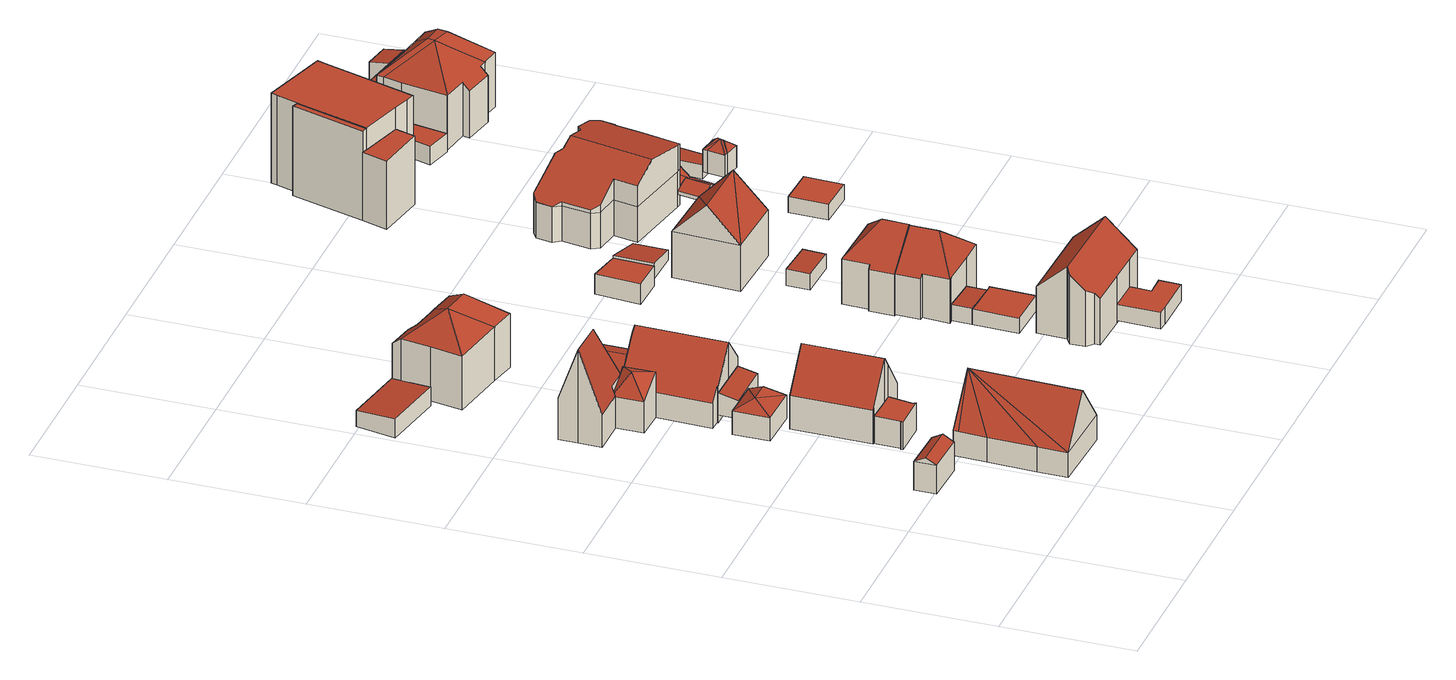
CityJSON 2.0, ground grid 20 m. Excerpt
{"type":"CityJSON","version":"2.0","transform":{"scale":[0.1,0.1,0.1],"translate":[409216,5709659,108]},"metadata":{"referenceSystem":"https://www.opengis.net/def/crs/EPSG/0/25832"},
"CityObjects":{
"building1":{"type":"Building","attributes":{"Gemeindeschluessel":"05978036","Geometrietyp2DReferenz":"3000","function":"31001_2460","roofType":"3100","measuredHeight":5.36},"geometry":[{"type":"MultiSurface","lod":"2","boundaries":[[[0,1,2,3]],[[1,4,5,2]],[[4,6,7,5]],[[6,0,3,7]],[[4,1,8]],[[0,6,9]],[[1,0,9,8]],[[6,4,8,9]],[[3,2,5,7]]],"semantics":{"surfaces":[{"type":"WallSurface"},{"type":"RoofSurface"},{"type":"GroundSurface"}],"values":[0,0,0,0,0,0,1,1,2]}}]},
"building2":{"type":"Building","attributes":{"Gemeindeschluessel":"05978036","Geometrietyp2DReferenz":"3000","function":"31001_1000","roofType":"5000","measuredHeight":10.86},"geometry":[{"type":"MultiSurface","lod":"2","boundaries":[[[10,11,12,13]],[[11,14,15,12]],[[14,16,17,15]],[[16,18,19,17]],[[18,20,21,19]],[[20,10,13,21]],[[22,16,14,23]],[[11,24,23]],[[24,10,23]],[[20,23,10]],[[18,23,20]],[[18,22,23]],[[16,22,18]],[[11,23,14]],[[10,24,11]],[[13,12,15,17,19,21]]],"semantics":{"surfaces":[{"type":"WallSurface"},{"type":"RoofSurface"},{"type":"GroundSurface"}],"values":[0,0,0,0,0,0,1,1,1,1,1,1,0,0,0,2]}}]},
"building3":{"type":"Building","attributes":{"Gemeindeschluessel":"05978036","Geometrietyp2DReferenz":"3000","function":"31001_1000"},"children":["building3-1","building3-2"]},
"building3-1":{"type":"BuildingPart","attributes":{"roofType":"3100","measuredHeight":11.04},"parents":["building3"],"geometry":[{"type":"MultiSurface","lod":"2","boundaries":[[[25,26,27,28]],[[26,29,30,27]],[[29,31,32,30]],[[31,33,34,35,32]],[[36,37,38,39,40]],[[37,41,42,38]],[[41,43,44,42]],[[43,45,46,44]],[[45,47,48,46]],[[47,25,28,48]],[[43,41,37,36,49]],[[49,33,31,29,26,25,47,45,43]],[[28,27,30,32,35,50,39,38,42,44,46,48]],[[51,34,33,49]],[[50,35,34,51]],[[36,40,51,49]],[[50,51,40,39]]],"semantics":{"surfaces":[{"type":"WallSurface"},{"type":"RoofSurface"},{"type":"GroundSurface"},{"type":"ClosureSurface"}],"values":[0,0,0,0,0,0,0,0,0,0,1,1,2,0,3,0,3]}}]},
"building3-2":{"type":"BuildingPart","attributes":{"roofType":"1000","measuredHeight":4.25},"parents":["building3"],"geometry":[{"type":"MultiSurface","lod":"2","boundaries":[[[34,52,53,35]],[[52,54,55,53]],[[54,56,57,55]],[[56,58,59,57]],[[58,60,61,59]],[[60,62,63,61]],[[62,40,39,63]],[[40,62,60,58,56,54,52,34,51]],[[35,53,55,57,59,61,63,39,50]],[[35,50,51,34]],[[50,39,40,51]]],"semantics":{"surfaces":[{"type":"WallSurface"},{"type":"RoofSurface"},{"type":"GroundSurface"},{"type":"ClosureSurface"}],"values":[0,0,0,0,0,0,0,1,2,3,3]}}]},
"building4":{"type":"Building","attributes":{"Gemeindeschluessel":"05978036","Geometrietyp2DReferenz":"3000","function":"31001_2460","roofType":"3200","measuredHeight":5.36},"geometry":[{"type":"MultiSurface","lod":"2","boundaries":[[[64,65,66,67]],[[65,68,69,66]],[[68,70,71,69]],[[70,64,67,71]],[[68,65,72]],[[64,70,73]],[[65,73,72]],[[73,65,64]],[[73,68,72]],[[68,73,70]],[[67,66,69,71]]],"semantics":{"surfaces":[{"type":"WallSurface"},{"type":"RoofSurface"},{"type":"GroundSurface"}],"values":[0,0,0,0,1,1,1,1,1,1,2]}}]},
"building5":{"type":"Building","attributes":{"Gemeindeschluessel":"05978036","Geometrietyp2DReferenz":"3000","function":"31001_1310","roofType":"5000","measuredHeight":14.78},"geometry":[{"type":"MultiSurface","lod":"2","boundaries":[[[74,75,76,77]],[[75,78,79,76]],[[78,80,81,79]],[[80,82,83,81]],[[82,84,85,83]],[[84,86,87,85]],[[86,74,77,87]],[[82,80,78,75,74,88]],[[74,86,88]],[[86,84,82,88]],[[77,76,79,81,83,85,87]]],"semantics":{"surfaces":[{"type":"WallSurface"},{"type":"RoofSurface"},{"type":"GroundSurface"}],"values":[0,0,0,0,0,0,0,1,1,1,2]}}]},
"building6":{"type":"Building","attributes":{"Gemeindeschluessel":"05978036","Geometrietyp2DReferenz":"3000","function":"31001_2460","roofType":"2100","measuredHeight":3.48},"geometry":[{"type":"MultiSurface","lod":"2","boundaries":[[[89,90,91,92]],[[90,93,94,91]],[[93,95,96,94]],[[95,89,92,96]],[[95,93,90,89]],[[92,91,94,96]]],"semantics":{"surfaces":[{"type":"WallSurface"},{"type":"RoofSurface"},{"type":"GroundSurface"}],"values":[0,0,0,0,1,2]}}]},
"building7":{"type":"Building","attributes":{"Gemeindeschluessel":"05978036","Geometrietyp2DReferenz":"3000","function":"31001_2460","roofType":"2100","measuredHeight":3},"geometry":[{"type":"MultiSurface","lod":"2","boundaries":[[[97,98,99,100]],[[98,101,102,99]],[[101,103,104,102]],[[103,105,106,104]],[[105,97,100,106]],[[105,103,101,98,97]],[[100,99,102,104,106]]],"semantics":{"surfaces":[{"type":"WallSurface"},{"type":"RoofSurface"},{"type":"GroundSurface"}],"values":[0,0,0,0,0,1,2]}}]},
"building8":{"type":"Building","attributes":{"Gemeindeschluessel":"05978036","Geometrietyp2DReferenz":"3000","function":"31001_1000"},"children":["building8-1","building8-2","building8-3"]},
"building8-1":{"type":"BuildingPart","attributes":{"roofType":"3200","measuredHeight":7.91},"parents":["building8"],"geometry":[{"type":"MultiSurface","lod":"2","boundaries":[[[107,108,109,110,111]],[[112,113,114,115,116]],[[113,117,118,114]],[[117,119,120,118]],[[119,107,111,120]],[[113,112,121]],[[108,107,119,121]],[[112,108,121]],[[119,117,113,121]],[[111,110,115,114,118,120]],[[112,116,109,108]],[[116,115,110,109]]],"semantics":{"surfaces":[{"type":"WallSurface"},{"type":"RoofSurface"},{"type":"GroundSurface"},{"type":"ClosureSurface"}],"values":[0,0,0,0,0,1,1,1,1,2,0,3]}}]},
"building8-2":{"type":"BuildingPart","attributes":{"roofType":"3100","measuredHeight":10.29},"parents":["building8"],"geometry":[{"type":"MultiSurface","lod":"2","boundaries":[[[122,116,115,123]],[[109,124,125,110]],[[124,126,127,125]],[[126,128,129,127]],[[128,130,131,129]],[[130,132,133,134,131]],[[135,136,137,138,139]],[[136,140,141,137]],[[140,142,143,141]],[[142,144,145,143]],[[144,146,147,145]],[[146,148,149,147]],[[148,122,123,149]],[[144,142,140,136,135,150,132,130,128]],[[128,126,124,109,116,122,148,146,144]],[[123,115,110,125,127,129,131,134,138,137,141,143,145,147,149]],[[110,115,116,109]],[[135,139,150]],[[150,133,132]],[[139,138,134,133]],[[139,133,150]]],"semantics":{"surfaces":[{"type":"WallSurface"},{"type":"RoofSurface"},{"type":"GroundSurface"},{"type":"ClosureSurface"}],"values":[0,0,0,0,0,0,0,0,0,0,0,0,0,1,1,2,3,0,0,3,3]}}]},
"building8-3":{"type":"BuildingPart","attributes":{"roofType":"3100","measuredHeight":6.11},"parents":["building8"],"geometry":[{"type":"MultiSurface","lod":"2","boundaries":[[[133,151,152,134]],[[151,153,154,152]],[[153,139,138,154]],[[153,151,155]],[[151,133,150,155]],[[139,153,155,150]],[[134,152,154,138]],[[134,138,139,133]],[[150,133,139]]],"semantics":{"surfaces":[{"type":"WallSurface"},{"type":"RoofSurface"},{"type":"GroundSurface"},{"type":"ClosureSurface"}],"values":[0,0,0,0,1,1,2,3,3]}}]},
"building9":{"type":"Building","attributes":{"Gemeindeschluessel":"05978036","Geometrietyp2DReferenz":"3000","function":"31001_2460","roofType":"5000","measuredHeight":7.28},"geometry":[{"type":"MultiSurface","lod":"2","boundaries":[[[156,157,158,111]],[[157,159,160,158]],[[159,161,127,160]],[[161,162,125,127]],[[162,163,110,125]],[[163,156,111,110]],[[161,159,164,165]],[[162,165,164,157,156,163]],[[162,161,165]],[[159,157,164]],[[111,158,160,127,125,110]]],"semantics":{"surfaces":[{"type":"WallSurface"},{"type":"RoofSurface"},{"type":"GroundSurface"}],"values":[0,0,0,0,0,0,1,1,0,0,2]}}]},
"building10":{"type":"Building","attributes":{"Gemeindeschluessel":"05978036","Geometrietyp2DReferenz":"3000","function":"31001_1000","roofType":"3200","measuredHeight":12.44},"geometry":[{"type":"MultiSurface","lod":"2","boundaries":[[[166,167,168,169]],[[167,170,171,168]],[[170,172,173,171]],[[172,174,175,173]],[[174,176,177,175]],[[176,178,179,177]],[[178,180,181,179]],[[180,182,183,181]],[[182,184,185,183]],[[184,186,187,185]],[[186,188,189,187]],[[188,190,191,189]],[[190,192,193,191]],[[192,194,195,193]],[[194,196,197,195]],[[196,198,199,197]],[[198,166,169,199]],[[194,192,190,200]],[[186,184,182,180,178,176,201]],[[188,186,201,200]],[[190,188,200]],[[176,174,200,201]],[[174,172,170,167,166,198,196,194,200]],[[169,168,171,173,175,177,179,181,183,185,187,189,191,193,195,197,199]]],"semantics":{"surfaces":[{"type":"WallSurface"},{"type":"RoofSurface"},{"type":"GroundSurface"}],"values":[0,0,0,0,0,0,0,0,0,0,0,0,0,0,0,0,0,1,1,1,1,1,1,2]}}]},
"building11":{"type":"Building","attributes":{"Gemeindeschluessel":"05978036","Geometrietyp2DReferenz":"3000","function":"31001_1000","roofType":"3100","measuredHeight":11.57},"geometry":[{"type":"MultiSurface","lod":"2","boundaries":[[[202,203,204,205]],[[203,206,207,204]],[[206,208,209,207]],[[208,210,211,209]],[[210,212,213,211]],[[212,214,215,213]],[[214,216,217,215]],[[216,218,219,217]],[[218,220,221,219]],[[220,222,223,221]],[[222,224,225,223]],[[224,202,205,225]],[[220,218,216,214,212]],[[212,210,208,206,203,202,224,222,220]],[[205,204,207,209,211,213,215,217,219,221,223,225]]],"semantics":{"surfaces":[{"type":"WallSurface"},{"type":"RoofSurface"},{"type":"GroundSurface"}],"values":[0,0,0,0,0,0,0,0,0,0,0,0,1,1,2]}}]},
"building12":{"type":"Building","attributes":{"Gemeindeschluessel":"05978036","Geometrietyp2DReferenz":"3000","function":"31001_2460","roofType":"1000","measuredHeight":2.37},"geometry":[{"type":"MultiSurface","lod":"2","boundaries":[[[226,227,228,229]],[[227,230,231,228]],[[230,232,233,231]],[[232,234,235,233]],[[234,226,229,235]],[[234,232,230,227,226]],[[229,228,231,233,235]]],"semantics":{"surfaces":[{"type":"WallSurface"},{"type":"RoofSurface"},{"type":"GroundSurface"}],"values":[0,0,0,0,0,1,2]}}]},
"building13":{"type":"Building","attributes":{"Gemeindeschluessel":"05978036","Geometrietyp2DReferenz":"3000","function":"31001_2460","roofType":"1000","measuredHeight":2.52},"geometry":[{"type":"MultiSurface","lod":"2","boundaries":[[[236,237,238,239]],[[237,240,241,238]],[[240,242,243,241]],[[242,244,245,243]],[[244,246,247,245]],[[246,248,249,247]],[[248,236,239,249]],[[248,246,244,242,240,237,236]],[[239,238,241,243,245,247,249]]],"semantics":{"surfaces":[{"type":"WallSurface"},{"type":"RoofSurface"},{"type":"GroundSurface"}],"values":[0,0,0,0,0,0,0,1,2]}}]},
"building14":{"type":"Building","attributes":{"Gemeindeschluessel":"05978036","Geometrietyp2DReferenz":"3000","function":"31001_1310","roofType":"2100","measuredHeight":2.52},"geometry":[{"type":"MultiSurface","lod":"2","boundaries":[[[250,251,252,228]],[[251,253,254,252]],[[253,255,256,254]],[[255,257,231,256]],[[257,250,228,231]],[[257,255,253,251,250]],[[228,252,254,256,231]]],"semantics":{"surfaces":[{"type":"WallSurface"},{"type":"RoofSurface"},{"type":"GroundSurface"}],"values":[0,0,0,0,0,1,2]}}]},
"building15":{"type":"Building","attributes":{"Gemeindeschluessel":"05978036","Geometrietyp2DReferenz":"3000","function":"31001_1000","roofType":"5000","measuredHeight":11.1},"geometry":[{"type":"MultiSurface","lod":"2","boundaries":[[[258,259,260,261]],[[259,262,263,260]],[[262,264,265,263]],[[264,266,267,265]],[[266,268,269,267]],[[268,270,271,269]],[[270,272,273,271]],[[272,274,275,273]],[[274,276,277,275]],[[276,278,279,277]],[[278,280,281,279]],[[280,282,283,281]],[[282,258,261,283]],[[278,276,274,272,284]],[[272,270,268,266,264,262,259,284]],[[259,258,282,280,278,284]],[[261,260,263,265,267,269,271,273,275,277,279,281,283]]],"semantics":{"surfaces":[{"type":"WallSurface"},{"type":"RoofSurface"},{"type":"GroundSurface"}],"values":[0,0,0,0,0,0,0,0,0,0,0,0,0,1,1,1,2]}}]},
"building16":{"type":"Building","attributes":{"Gemeindeschluessel":"05978036","Geometrietyp2DReferenz":"3000","function":"31001_1000","roofType":"5000","measuredHeight":11.49},"geometry":[{"type":"MultiSurface","lod":"2","boundaries":[[[285,286,287,288]],[[286,289,290,287]],[[289,291,292,290]],[[291,293,294,292]],[[293,295,296,294]],[[295,297,298,296]],[[297,285,288,298]],[[293,291,299]],[[291,289,286,285,297,299]],[[297,295,293,299]],[[288,287,290,292,294,296,298]]],"semantics":{"surfaces":[{"type":"WallSurface"},{"type":"RoofSurface"},{"type":"GroundSurface"}],"values":[0,0,0,0,0,0,0,1,1,1,2]}}]},
"building17":{"type":"Building","attributes":{"Gemeindeschluessel":"05978036","Geometrietyp2DReferenz":"3000","function":"31001_2460","roofType":"1000","measuredHeight":3.24},"geometry":[{"type":"MultiSurface","lod":"2","boundaries":[[[300,301,302,303]],[[301,304,305,302]],[[304,306,307,305]],[[306,300,303,307]],[[306,304,301,300]],[[303,302,305,307]]],"semantics":{"surfaces":[{"type":"WallSurface"},{"type":"RoofSurface"},{"type":"GroundSurface"}],"values":[0,0,0,0,1,2]}}]},
"building18":{"type":"Building","attributes":{"Gemeindeschluessel":"05978036","Geometrietyp2DReferenz":"3000","function":"31001_2460","roofType":"2100","measuredHeight":2.62},"geometry":[{"type":"MultiSurface","lod":"2","boundaries":[[[308,309,310,311]],[[309,312,313,310]],[[312,314,315,313]],[[314,308,311,315]],[[314,312,309,308]],[[311,310,313,315]]],"semantics":{"surfaces":[{"type":"WallSurface"},{"type":"RoofSurface"},{"type":"GroundSurface"}],"values":[0,0,0,0,1,2]}}]},
"building19":{"type":"Building","attributes":{"Gemeindeschluessel":"05978036","Geometrietyp2DReferenz":"3000","function":"31001_1000","roofType":"3100","measuredHeight":12.56},"geometry":[{"type":"MultiSurface","lod":"2","boundaries":[[[316,317,318,319]],[[317,320,321,318]],[[320,322,323,321]],[[322,316,319,323]],[[320,317,324]],[[316,322,325]],[[317,325,324]],[[325,317,316]],[[322,324,325]],[[324,322,320]],[[319,318,321,323]]],"semantics":{"surfaces":[{"type":"WallSurface"},{"type":"RoofSurface"},{"type":"GroundSurface"}],"values":[0,0,0,0,0,0,1,1,1,1,2]}}]},
"building20":{"type":"Building","attributes":{"Gemeindeschluessel":"05978036","Geometrietyp2DReferenz":"3000","function":"31001_2460","roofType":"2100","measuredHeight":2.48},"geometry":[{"type":"MultiSurface","lod":"2","boundaries":[[[326,327,328,329]],[[327,330,331,328]],[[330,332,333,331]],[[332,326,329,333]],[[332,330,327,326]],[[329,328,331,333]]],"semantics":{"surfaces":[{"type":"WallSurface"},{"type":"RoofSurface"},{"type":"GroundSurface"}],"values":[0,0,0,0,1,2]}}]},
"building21":{"type":"Building","attributes":{"Gemeindeschluessel":"05978036","Geometrietyp2DReferenz":"3000","function":"31001_1000","roofType":"5000","measuredHeight":11.04},"geometry":[{"type":"MultiSurface","lod":"2","boundaries":[[[334,335,336,337]],[[335,338,339,336]],[[338,340,341,339]],[[340,342,343,341]],[[342,344,345,343]],[[344,346,347,345]],[[346,348,349,347]],[[348,350,351,349]],[[350,352,353,351]],[[352,354,355,353]],[[354,356,357,355]],[[356,358,359,357]],[[358,360,361,359]],[[360,362,363,361]],[[362,364,365,363]],[[364,366,367,365]],[[366,368,369,367]],[[368,370,371,369]],[[370,334,337,371]],[[372,373,374,375,376,377,378,379,380,381,382]],[[383,384,385,386,342,387,388,389,390,391,378,377]],[[368,379,378,391,370]],[[370,391,390,334]],[[334,390,389,335]],[[335,389,388,338]],[[338,388,387,340]],[[340,387,342]],[[342,386,344]],[[344,386,385,346]],[[346,385,384,348]],[[348,384,383,350]],[[350,383,377,376,352]],[[360,372,382,362]],[[362,382,381,364]],[[364,381,380,366]],[[366,380,379,368]],[[352,376,375,354]],[[354,375,374,356]],[[356,374,373,358]],[[358,373,372,360]],[[337,336,339,341,343,345,347,349,351,353,355,357,359,361,363,365,367,369,371]]],"semantics":{"surfaces":[{"type":"WallSurface"},{"type":"RoofSurface"},{"type":"GroundSurface"}],"values":[0,0,0,0,0,0,0,0,0,0,0,0,0,0,0,0,0,0,0,1,1,0,0,0,0,0,0,0,0,0,0,0,0,0,0,0,0,0,0,0,2]}}]},
"building22":{"type":"Building","attributes":{"Gemeindeschluessel":"05978036","Geometrietyp2DReferenz":"3000","function":"31001_2460","roofType":"1000","measuredHeight":2.52},"geometry":[{"type":"MultiSurface","lod":"2","boundaries":[[[392,393,394,395]],[[393,396,397,394]],[[396,398,399,397]],[[398,392,395,399]],[[398,396,393,392]],[[395,394,397,399]]],"semantics":{"surfaces":[{"type":"WallSurface"},{"type":"RoofSurface"},{"type":"GroundSurface"}],"values":[0,0,0,0,1,2]}}]},
"building23":{"type":"Building","attributes":{"Gemeindeschluessel":"05978036","Geometrietyp2DReferenz":"3000","function":"31001_9998","roofType":"5000","measuredHeight":1.52},"geometry":[{"type":"MultiSurface","lod":"2","boundaries":[[[400,401,402,403]],[[401,404,405,402]],[[404,406,407,405]],[[406,408,409,407]],[[408,400,403,409]],[[410,411,408,406,412]],[[404,401,410]],[[410,412,404]],[[400,411,410,401]],[[408,411,400]],[[404,412,406]],[[403,402,405,407,409]]],"semantics":{"surfaces":[{"type":"WallSurface"},{"type":"RoofSurface"},{"type":"GroundSurface"}],"values":[0,0,0,0,0,1,1,1,0,0,0,2]}}]},
"building24":{"type":"Building","attributes":{"Gemeindeschluessel":"05978036","Geometrietyp2DReferenz":"3000","function":"31001_2460","roofType":"3100","measuredHeight":3.44},"geometry":[{"type":"MultiSurface","lod":"2","boundaries":[[[413,414,415,416]],[[414,417,418,415]],[[417,419,420,418]],[[419,413,416,420]],[[417,414,421]],[[413,419,422]],[[413,421,414]],[[421,413,422]],[[422,417,421]],[[417,422,419]],[[416,415,418,420]]],"semantics":{"surfaces":[{"type":"WallSurface"},{"type":"RoofSurface"},{"type":"GroundSurface"}],"values":[0,0,0,0,0,0,1,1,1,1,2]}}]},
"building25":{"type":"Building","attributes":{"Gemeindeschluessel":"05978036","Geometrietyp2DReferenz":"3000","function":"31001_1000"},"children":["building25-1","building25-2","building25-3"]},
"building25-1":{"type":"BuildingPart","attributes":{"roofType":"1000","measuredHeight":14.19},"parents":["building25"],"geometry":[{"type":"MultiSurface","lod":"2","boundaries":[[[423,424,425,426,427]],[[424,428,429,425]],[[428,430,431,429]],[[430,432,433,431]],[[432,434,435,433]],[[434,436,437,435]],[[436,438,439,437]],[[438,440,439]],[[436,434,432,430,428,424,423,441,438]],[[442,426,425,429,431,433,435,437,439]],[[443,440,438,441,444]],[[442,439,440,443]],[[427,444,441,423]],[[427,426,442,443,444]]],"semantics":{"surfaces":[{"type":"WallSurface"},{"type":"RoofSurface"},{"type":"GroundSurface"},{"type":"ClosureSurface"}],"values":[0,0,0,0,0,0,0,0,1,2,0,3,0,3]}}]},
"building25-2":{"type":"BuildingPart","attributes":{"roofType":"1000","measuredHeight":10.83},"parents":["building25"],"geometry":[{"type":"MultiSurface","lod":"2","boundaries":[[[445,446,447,448]],[[440,449,450,439]],[[449,445,448,450]],[[449,440,443,446,445]],[[448,447,442,439,450]],[[439,442,443,440]],[[442,447,446,443]]],"semantics":{"surfaces":[{"type":"WallSurface"},{"type":"RoofSurface"},{"type":"GroundSurface"},{"type":"ClosureSurface"}],"values":[0,0,0,1,2,3,3]}}]},
"building25-3":{"type":"BuildingPart","attributes":{"roofType":"1000","measuredHeight":14.15},"parents":["building25"],"geometry":[{"type":"MultiSurface","lod":"2","boundaries":[[[451,452,453,447,446]],[[452,427,426,453]],[[444,427,452,451]],[[447,453,426,442]],[[442,426,427,444,443]],[[446,443,444,451]],[[442,443,446,447]]],"semantics":{"surfaces":[{"type":"WallSurface"},{"type":"RoofSurface"},{"type":"GroundSurface"},{"type":"ClosureSurface"}],"values":[0,0,1,2,3,0,3]}}]},
"building26":{"type":"Building","attributes":{"Gemeindeschluessel":"05978036","Geometrietyp2DReferenz":"3000","function":"31001_9998","roofType":"5000","measuredHeight":4.87},"geometry":[{"type":"MultiSurface","lod":"2","boundaries":[[[454,455,456,457]],[[455,458,459,456]],[[458,460,461,459]],[[460,462,463,461]],[[462,464,465,463]],[[464,466,467,465]],[[466,454,457,467]],[[468,469,464,462]],[[468,462,460]],[[470,471,469,468,460,458]],[[470,458,455]],[[455,471,470]],[[454,471,455]],[[471,454,466]],[[469,471,466,464]],[[457,456,459,461,463,465,467]]],"semantics":{"surfaces":[{"type":"WallSurface"},{"type":"RoofSurface"},{"type":"GroundSurface"}],"values":[0,0,0,0,0,0,0,1,1,1,1,1,1,1,1,2]}}]},
"building27":{"type":"Building","attributes":{"Gemeindeschluessel":"05978036","Geometrietyp2DReferenz":"3000","function":"31001_2460","roofType":"2100","measuredHeight":2.26},"geometry":[{"type":"MultiSurface","lod":"2","boundaries":[[[472,473,474,475]],[[473,476,477,474]],[[476,478,479,477]],[[478,480,481,479]],[[480,472,475,481]],[[480,478,476,473,472]],[[475,474,477,479,481]]],"semantics":{"surfaces":[{"type":"WallSurface"},{"type":"RoofSurface"},{"type":"GroundSurface"}],"values":[0,0,0,0,0,1,2]}}]},
"building28":{"type":"Building","attributes":{"Gemeindeschluessel":"05978036","Geometrietyp2DReferenz":"3000","function":"31001_2460","roofType":"1000","measuredHeight":2.82},"geometry":[{"type":"MultiSurface","lod":"2","boundaries":[[[482,483,484,485]],[[483,486,487,484]],[[486,488,489,487]],[[488,482,485,489]],[[488,486,483,482]],[[485,484,487,489]]],"semantics":{"surfaces":[{"type":"WallSurface"},{"type":"RoofSurface"},{"type":"GroundSurface"}],"values":[0,0,0,0,1,2]}}]},
"building29":{"type":"Building","attributes":{"Gemeindeschluessel":"05978036","Geometrietyp2DReferenz":"3000","function":"31001_1000"},"children":["building29-1","building29-2","building29-3"]},
"building29-1":{"type":"BuildingPart","attributes":{"roofType":"2100","measuredHeight":4.83},"parents":["building29"],"geometry":[{"type":"MultiSurface","lod":"2","boundaries":[[[490,491,492,493]],[[491,494,495,492]],[[496,490,493,497]],[[496,494,491,490]],[[493,492,495,497]],[[497,495,494,496]]],"semantics":{"surfaces":[{"type":"WallSurface"},{"type":"RoofSurface"},{"type":"GroundSurface"},{"type":"ClosureSurface"}],"values":[0,0,0,1,2,3]}}]},
"building29-2":{"type":"BuildingPart","attributes":{"roofType":"2100","measuredHeight":5.57},"parents":["building29"],"geometry":[{"type":"MultiSurface","lod":"2","boundaries":[[[498,499,500,501]],[[499,496,497,500]],[[502,503,495,494]],[[494,496,499,498,504,502]],[[501,500,497,495,503,505]],[[494,495,497,496]],[[501,505,504,498]],[[505,503,502,504]]],"semantics":{"surfaces":[{"type":"WallSurface"},{"type":"RoofSurface"},{"type":"GroundSurface"},{"type":"ClosureSurface"}],"values":[0,0,0,1,2,3,3,3]}}]},
"building29-3":{"type":"BuildingPart","attributes":{"roofType":"9999","measuredHeight":13.17},"parents":["building29"],"geometry":[{"type":"MultiSurface","lod":"2","boundaries":[[[506,503,502]],[[506,507,508,503]],[[507,509,510,508]],[[509,511,512,510]],[[511,513,514,512]],[[513,515,516,514]],[[515,517,518,516]],[[517,519,520,518]],[[519,521,522,520]],[[521,523,524,522]],[[523,525,526,524]],[[525,527,528,526]],[[527,529,530,528]],[[529,531,532,530]],[[531,533,534,532]],[[533,535,536,534]],[[535,537,538,536]],[[537,539,498,501,538]],[[515,513,511,509,507,506,540]],[[517,515,540,541]],[[519,517,541,542]],[[529,527,525,523,521,519,542]],[[537,535,542,543]],[[535,533,531,529,542]],[[506,544,543,540]],[[544,539,537,543]],[[543,542,541,540]],[[503,508,510,512,514,516,518,520,522,524,526,528,530,532,534,536,538,501,505]],[[544,504,498,539]],[[504,505,501,498]],[[502,504,544,506]],[[503,505,504,502]]],"semantics":{"surfaces":[{"type":"WallSurface"},{"type":"RoofSurface"},{"type":"GroundSurface"},{"type":"ClosureSurface"}],"values":[0,0,0,0,0,0,0,0,0,0,0,0,0,0,0,0,0,0,1,1,1,1,1,1,1,1,1,2,0,3,0,3]}}]}
},
"vertices":[
[113,173,95],[45,175,95],[45,175,50],[113,173,50],[45,208,95],[45,208,50],[114,206,95],[114,206,50],[45,191,104],[114,190,104],
[120,129,107],[122,178,107],[122,178,68],[120,129,68],[232,174,107],[232,174,68],[226,7,107],[226,7,68],[117,10,107],[117,10,68],[118,55,107],[118,55,68],[171,8,176],[177,176,176],[122,171,107],
[229,415,106],[228,343,106],[228,343,53],[229,415,53],[235,343,97],[235,343,53],[234,298,97],[234,298,53],[197,298,146],[197,298,96],[197,298,53],[141,299,109],[139,299,106],[139,299,53],[141,299,53],[141,299,96],[140,420,106],[140,420,53],[184,419,164],[184,419,53],[235,419,98],[235,419,53],[235,415,97],[235,415,53],[183,298,164],[183,298,53],[183,298,96],
[191,259,96],[191,259,53],[193,259,96],[193,259,53],[193,256,96],[193,256,53],[138,256,96],[138,256,53],[138,259,96],[138,259,53],[140,259,96],[140,259,53],
[116,495,80],[181,494,80],[181,494,43],[116,495,43],[181,439,80],[181,439,43],[116,440,80],[116,440,43],[165,467,97],[132,467,97],
[128,660,99],[93,661,99],[93,661,34],[128,660,34],[93,656,85],[93,656,34],[39,656,85],[39,656,34],[40,691,182],[40,691,34],[40,720,99],[40,720,34],[129,719,99],[129,719,34],[99,690,181],
[152,498,75],[152,528,82],[152,528,47],[152,498,47],[231,527,81],[231,527,47],[231,498,75],[231,498,47],
[106,927,40],[9,944,40],[9,944,10],[106,927,10],[20,1004,36],[20,1004,10],[117,987,36],[117,987,10],[117,986,36],[117,986,10],
[128,660,102],[137,660,107],[137,660,75],[137,660,35],[128,660,35],[137,613,107],[93,614,84],[93,614,35],[137,613,35],[137,613,75],[93,656,84],[93,656,35],[93,661,84],[93,661,35],[115,640,114],
[135,530,75],[135,530,35],[137,665,75],[137,665,35],[190,665,130],[190,665,35],[198,664,138],[198,664,35],[233,664,96],[233,664,35],[233,663,96],[233,663,84],[233,663,35],[232,598,96],[231,570,96],[231,570,35],[232,598,35],[232,598,84],[231,569,96],[231,569,35],[231,527,96],[231,527,35],[196,528,138],[196,528,35],[152,528,92],[152,528,35],[152,529,92],[152,529,35],[232,652,96],
[257,663,84],[257,663,35],[256,598,84],[256,598,35],[257,652,96],
[128,660,45],[129,719,45],[129,719,35],[191,718,103],[191,718,35],[190,665,103],[137,665,60],[137,660,60],[168,718,108],[168,665,108],
[157,964,103],[180,960,103],[180,960,18],[157,964,18],[185,959,103],[185,959,18],[190,958,103],[190,958,18],[203,956,103],[203,956,18],[244,948,103],[244,948,18],[234,893,103],[234,893,18],[240,892,97],[240,892,18],[234,865,97],[234,865,18],[229,866,103],[229,866,18],[227,854,103],[227,854,18],[186,862,103],[186,862,18],[97,878,103],[97,878,18],[106,927,103],[106,927,18],[114,972,103],[114,972,18],[117,986,91],[117,986,18],[160,978,91],[160,978,18],[148,917,143],[192,909,143],
[521,81,147],[458,83,147],[458,83,74],[521,81,74],[458,91,154],[458,91,74],[448,100,162],[448,100,74],[448,123,183],[448,123,74],[457,129,190],[457,129,74],[459,131,188],[459,131,74],[460,176,147],[460,176,74],[603,172,147],[603,172,74],[601,125,190],[601,125,74],[600,79,147],[600,79,74],[572,80,147],[572,80,74],
[461,201,92],[463,269,92],[463,269,68],[461,201,68],[522,267,92],[522,267,68],[528,267,92],[528,267,68],[526,199,92],[526,199,68],
[520,17,104],[521,81,104],[521,81,78],[520,17,78],[572,80,104],[572,80,78],[571,48,104],[571,48,78],[601,48,104],[601,48,78],[600,15,104],[600,15,78],[535,16,104],[535,16,78],
[463,269,93],[464,300,93],[464,300,68],[522,298,90],[522,298,68],[522,283,90],[522,283,68],[522,267,90],
[457,379,130],[512,377,177],[512,377,66],[457,379,66],[562,375,135],[562,375,66],[582,375,118],[582,375,66],[582,361,118],[582,361,66],[582,359,118],[582,359,66],[562,360,135],[562,360,66],[560,297,135],[560,297,66],[522,298,135],[522,298,66],[464,300,135],[464,300,66],[459,300,135],[459,300,66],[461,341,135],[461,341,66],[455,341,130],[455,341,66],[511,334,177],
[457,379,129],[458,417,129],[458,417,63],[457,379,63],[463,417,134],[463,417,63],[464,458,134],[464,458,63],[565,455,134],[565,455,63],[562,375,134],[562,375,63],[512,377,178],[512,377,63],[513,417,178],
[415,731,69],[420,799,69],[420,799,37],[415,731,37],[469,790,69],[469,790,37],[467,730,69],[467,730,37],
[555,512,81],[493,514,84],[493,514,58],[555,512,58],[494,549,84],[494,549,58],[557,547,81],[557,547,58],
[466,704,129],[567,700,129],[567,700,56],[466,704,56],[564,599,129],[564,599,56],[462,603,129],[462,603,56],[566,650,181],[464,653,181],
[467,730,73],[469,790,73],[469,790,48],[467,730,48],[523,780,64],[523,780,48],[522,729,64],[522,729,48],
[573,825,96],[535,831,96],[535,831,40],[573,825,40],[528,843,96],[528,843,40],[535,887,96],[535,887,40],[527,898,96],[527,898,40],[532,923,96],[532,923,40],[545,931,96],[545,931,40],[603,920,96],[603,920,40],[610,911,96],[610,911,40],[656,902,96],[656,902,40],[666,909,96],[666,909,40],[696,903,96],[696,903,40],[704,890,96],[704,890,40],[699,867,96],[699,867,40],[698,867,96],[698,867,40],[692,831,96],[692,831,40],[680,767,96],[680,767,40],[673,768,96],[673,768,40],[566,788,96],[566,788,40],[699,867,137],[704,890,136],[696,903,138],[666,909,144],[656,902,146],[629,907,151],[605,781,151],[673,768,138],[680,767,136],[692,831,137],[698,867,137],[610,911,140],[603,920,135],[545,931,102],[532,923,97],[535,887,102],[528,843,102],[535,831,108],[573,825,129],[566,788,129],
[671,549,88],[673,608,88],[673,608,63],[671,549,63],[731,606,88],[731,606,63],[729,547,88],[729,547,63],
[680,767,66],[714,761,66],[714,761,60],[680,767,60],[707,724,66],[707,724,60],[666,726,66],[666,726,60],[673,768,66],[673,768,60],[695,764,75],[680,767,69],[688,725,75],
[692,831,63],[725,825,63],[725,825,56],[692,831,56],[714,761,63],[714,761,56],[680,767,63],[680,767,56],[719,793,90],[686,799,90],
[575,1283,160],[585,1315,160],[585,1315,18],[575,1283,18],[575,1283,159],[588,1325,160],[588,1325,18],[691,1294,160],[691,1294,18],[688,1284,160],[688,1284,18],[645,1140,160],[645,1140,18],[632,1144,160],[632,1144,18],[607,1152,160],[607,1152,18],[607,1152,126],[542,1171,160],[542,1171,18],[542,1171,126],[542,1171,159],
[521,1135,126],[533,1174,126],[533,1174,18],[521,1135,18],[598,1121,126],[598,1121,18],
[533,1174,159],[566,1286,159],[566,1286,18],
[745,750,93],[746,757,93],[746,757,58],[745,750,58],[776,752,93],[776,752,58],[771,717,93],[771,717,58],[747,721,93],[747,721,58],[748,722,93],[748,722,58],[741,723,93],[741,723,58],[761,731,104],[761,733,104],[759,740,107],[758,736,107],
[776,752,65],[746,757,68],[746,757,46],[776,752,46],[749,820,68],[749,820,46],[787,813,65],[787,813,46],[777,755,65],[777,755,46],
[720,1117,63],[679,1127,63],[679,1127,34],[720,1117,34],[699,1194,63],[699,1194,34],[732,1187,63],[732,1187,34],
[842,1272,78],[882,1265,78],[882,1265,37],[842,1272,37],[877,1234,85],[877,1234,37],[836,1241,85],[836,1241,37],
[777,1218,93],[783,1251,85],[783,1251,37],[777,1218,37],[871,1201,93],[871,1201,37],[844,1206,93],[844,1206,37],
[871,1201,123],[864,1163,122],[864,1163,37],[875,1161,112],[875,1161,37],[870,1132,112],[870,1132,37],[859,1134,123],[859,1134,37],[854,1107,123],[854,1107,37],[851,1093,123],[851,1093,37],[824,1098,122],[824,1098,37],[811,1100,122],[811,1100,37],[809,1089,111],[809,1089,37],[760,1098,112],[760,1098,37],[762,1109,122],[762,1109,37],[720,1116,123],[720,1116,37],[720,1117,123],[720,1117,37],[732,1187,123],[732,1187,37],[738,1215,123],[738,1215,37],[739,1225,123],[739,1225,37],[777,1218,122],[814,1163,167],[812,1148,167],[780,1156,169],[782,1166,169],[844,1206,122]
]}
